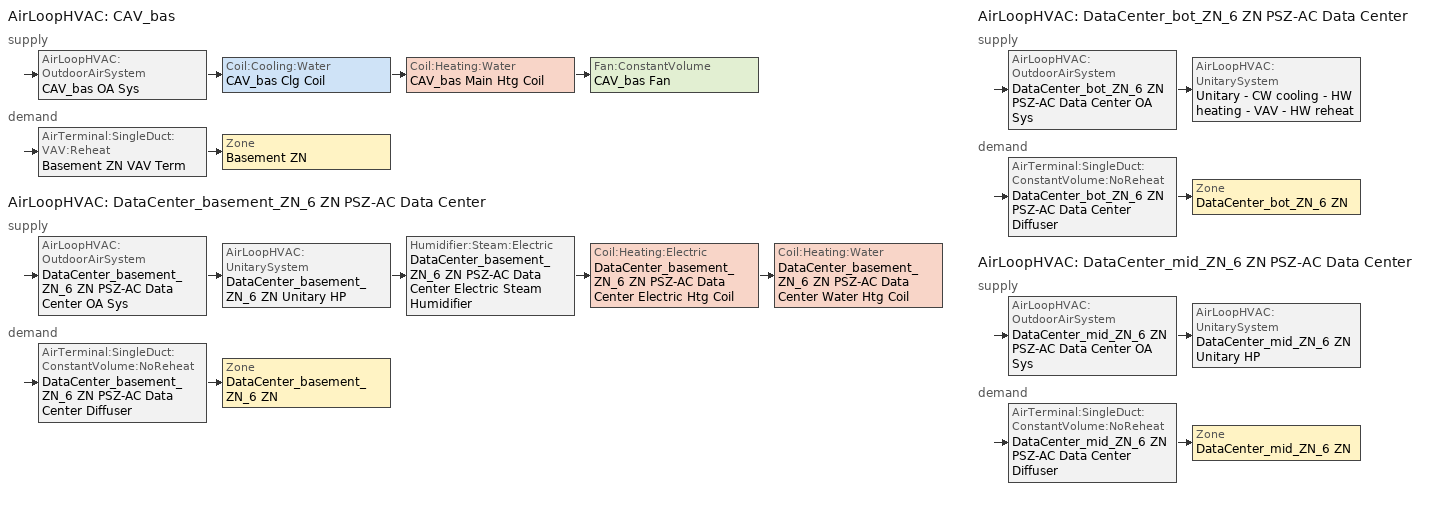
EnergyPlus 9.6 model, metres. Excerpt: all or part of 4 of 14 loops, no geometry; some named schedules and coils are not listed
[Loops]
AirLoopHVAC 'CAV_bas'
 supply: AirLoopHVAC:OutdoorAirSystem 'CAV_bas OA Sys' > Coil:Cooling:Water 'CAV_bas Clg Coil' > Coil:Heating:Water 'CAV_bas Main Htg Coil' > Fan:ConstantVolume 'CAV_bas Fan'
 demand: AirTerminal:SingleDuct:VAV:Reheat 'Basement ZN VAV Term' > Zone 'Basement ZN'
AirLoopHVAC 'DataCenter_basement_ZN_6 ZN PSZ-AC Data Center'
 supply: AirLoopHVAC:OutdoorAirSystem 'DataCenter_basement_ZN_6 ZN PSZ-AC Data Center OA Sys' > AirLoopHVAC:UnitarySystem 'DataCenter_basement_ZN_6 ZN Unitary HP' > Humidifier:Steam:Electric 'DataCenter_basement_ZN_6 ZN PSZ-AC Data Center Electric Steam Humidifier' > Coil:Heating:Electric 'DataCenter_basement_ZN_6 ZN PSZ-AC Data Center Electric Htg Coil' > Coil:Heating:Water 'DataCenter_basement_ZN_6 ZN PSZ-AC Data Center Water Htg Coil'
 demand: AirTerminal:SingleDuct:ConstantVolume:NoReheat 'DataCenter_basement_ZN_6 ZN PSZ-AC Data Center Diffuser' > Zone 'DataCenter_basement_ZN_6 ZN'
AirLoopHVAC 'DataCenter_bot_ZN_6 ZN PSZ-AC Data Center'
 supply: AirLoopHVAC:OutdoorAirSystem 'DataCenter_bot_ZN_6 ZN PSZ-AC Data Center OA Sys' > AirLoopHVAC:UnitarySystem 'Unitary - CW cooling - HW heating - VAV - HW reheat'
 demand: AirTerminal:SingleDuct:ConstantVolume:NoReheat 'DataCenter_bot_ZN_6 ZN PSZ-AC Data Center Diffuser' > Zone 'DataCenter_bot_ZN_6 ZN'
AirLoopHVAC 'DataCenter_mid_ZN_6 ZN PSZ-AC Data Center'
 supply: AirLoopHVAC:OutdoorAirSystem 'DataCenter_mid_ZN_6 ZN PSZ-AC Data Center OA Sys' > AirLoopHVAC:UnitarySystem 'DataCenter_mid_ZN_6 ZN Unitary HP'
 demand: AirTerminal:SingleDuct:ConstantVolume:NoReheat 'DataCenter_mid_ZN_6 ZN PSZ-AC Data Center Diffuser' > Zone 'DataCenter_mid_ZN_6 ZN'
[ZoneControl:Thermostat]
Name | Zone or ZoneList | Control Type Schedule | Control 1
Basement ZN Thermostat | Basement ZN | Basement ZN Thermostat Schedule | Office WholeBuilding - Lg Office Thermostat 3
DataCenter_basement_ZN_6 ZN Thermostat | DataCenter_basement_ZN_6 ZN | DataCenter_basement_ZN_6 ZN Thermostat Schedule | Office OfficeLarge Main Data Center Thermostat 1
DataCenter_bot_ZN_6 ZN Thermostat | DataCenter_bot_ZN_6 ZN | DataCenter_bot_ZN_6 ZN Thermostat Schedule | Office OfficeLarge Data Center Thermostat 1
DataCenter_mid_ZN_6 ZN Thermostat | DataCenter_mid_ZN_6 ZN | DataCenter_mid_ZN_6 ZN Thermostat Schedule | Office OfficeLarge Data Center Thermostat 2
[ThermostatSetpoint:DualSetpoint]
Name | Heating Setpoint Temperature Schedule | Cooling Setpoint Temperature Schedule
Office WholeBuilding - Lg Office Thermostat 3 | OfficeLarge HTGSETP_SCH_YES_OPTIMUM | OfficeLarge CLGSETP_SCH_NO_SETBACK
Office OfficeLarge Main Data Center Thermostat 1; Office OfficeLarge Data Center Thermostat 1; Office OfficeLarge Data Center Thermostat 2 | OfficeLarge HTGSETP_DC_SCH | OfficeLarge CLGSETP_DC_SCH
[AirTerminal:SingleDuct:VAV:Reheat]
Basement ZN VAV Term: Availability Schedule=Always On Discrete; Maximum Air Flow Rate {m3/s}=Autosize; Zone Minimum Air Flow Input Method=Constant; Constant Minimum Air Flow Fraction=0.2; Fixed Minimum Air Flow Rate {m3/s}=0; Reheat Coil=Basement ZN Rht Coil; Maximum Hot Water or Steam Flow Rate {m3/s}=Autosize; Minimum Hot Water or Steam Flow Rate {m3/s}=0; Convergence Tolerance=0.001; Damper Heating Action=ReverseWithLimits; Maximum Flow per Zone Floor Area During Reheat {m3/s-m2}=0; Maximum Flow Fraction During Reheat=0.5; Maximum Reheat Air Temperature {C}=50
[Coil:Heating:Water] Availability Schedule=Always On Discrete; U-Factor Times Area Value {W/K}=Autosize; Maximum Water Flow Rate {m3/s}=Autosize; Performance Input Method=UFactorTimesAreaAndDesignWaterFlowRate; Rated Capacity {W}=Autosize; Rated Inlet Air Temperature {C}=7; Rated Ratio for Air and Water Convection=0.5
Name | Rated Inlet Water Temperature {C} | Rated Outlet Water Temperature {C} | Rated Outlet Air Temperature {C}
CAV_bas Main Htg Coil | 67 | 55.8889 | 16.7
DataCenter_basement_ZN_6 ZN PSZ-AC Data Center Water Htg Coil | 82.2222 | 71.1111 | 12.7778
[Zone equipment]
Basement ZN: Basement ZN VAV Term
DataCenter_basement_ZN_6 ZN: DataCenter_basement_ZN_6 ZN PSZ-AC Data Center Diffuser
DataCenter_bot_ZN_6 ZN: DataCenter_bot_ZN_6 ZN PSZ-AC Data Center Diffuser
DataCenter_mid_ZN_6 ZN: DataCenter_mid_ZN_6 ZN PSZ-AC Data Center Diffuser
[Sizing:Zone] Zone Cooling Design Supply Air Temperature Input Method=SupplyAirTemperature; Zone Cooling Design Supply Air Temperature {C}=12.8; Zone Cooling Design Supply Air Temperature Difference {deltaC}=11.11; Zone Heating Design Supply Air Temperature Input Method=SupplyAirTemperature; Zone Heating Design Supply Air Temperature Difference {deltaC}=11.11; Zone Cooling Design Supply Air Humidity Ratio {kgWater/kgDryAir}=0.0085; Zone Heating Design Supply Air Humidity Ratio {kgWater/kgDryAir}=0.008; Cooling Design Air Flow Rate {m3/s}=0; Cooling Minimum Air Flow per Zone Floor Area {m3/s-m2}=0.000762; Cooling Minimum Air Flow {m3/s}=0; Cooling Minimum Air Flow Fraction=0; Heating Design Air Flow Method=DesignDay; Heating Design Air Flow Rate {m3/s}=0; Heating Maximum Air Flow per Zone Floor Area {m3/s-m2}=0.002032; Heating Maximum Air Flow {m3/s}=0.141576; Heating Maximum Air Flow Fraction=0.3; Account for Dedicated Outdoor Air System=No; Dedicated Outdoor Air System Control Strategy=NeutralSupplyAir; Dedicated Outdoor Air Low Setpoint Temperature for Design {C}=autosize; Dedicated Outdoor Air High Setpoint Temperature for Design {C}=autosize
Name | Zone Heating Design Supply Air Temperature {C} | Design Specification Outdoor Air Object | Cooling Design Air Flow Method | Design Specification Zone Air Distribution Object
Basement ZN | 50 | Office WholeBuilding - Lg Office Ventilation | DesignDayWithLimit | Basement ZN Design Spec Zone Air Dist
DataCenter_basement_ZN_6 ZN | 40 | Office OfficeLarge Main Data Center Ventilation | DesignDay | DataCenter_basement_ZN_6 ZN Design Spec Zone Air Dist
DataCenter_bot_ZN_6 ZN | 40 | Office OfficeLarge Data Center Ventilation | DesignDay | DataCenter_bot_ZN_6 ZN Design Spec Zone Air Dist
DataCenter_mid_ZN_6 ZN | 40 | Office OfficeLarge Data Center Ventilation | DesignDay | DataCenter_mid_ZN_6 ZN Design Spec Zone Air Dist
[DesignSpecification:ZoneAirDistribution] Zone Air Distribution Effectiveness in Cooling Mode=1; Zone Air Distribution Effectiveness in Heating Mode=1
Basement ZN Design Spec Zone Air Dist; DataCenter_basement_ZN_6 ZN Design Spec Zone Air Dist; DataCenter_bot_ZN_6 ZN Design Spec Zone Air Dist; DataCenter_mid_ZN_6 ZN Design Spec Zone Air Dist
[Controller:MechanicalVentilation] Demand Controlled Ventilation=No; System Outdoor Air Method=ZoneSum
Name | Availability Schedule | Zone or ZoneList 1 | Design Specification Outdoor Air Object Name 1 | Design Specification Zone Air Distribution Object Name 1
CAV_bas Vent Controller | OfficeLarge HVACOperationSchd | Basement ZN | Office WholeBuilding - Lg Office Ventilation | Basement ZN Design Spec Zone Air Dist
Controller Mechanical Ventilation 1 | Always On Discrete | DataCenter_basement_ZN_6 ZN | Office OfficeLarge Main Data Center Ventilation | DataCenter_basement_ZN_6 ZN Design Spec Zone Air Dist
Controller Mechanical Ventilation 2 | Always On Discrete | DataCenter_bot_ZN_6 ZN | Office OfficeLarge Data Center Ventilation | DataCenter_bot_ZN_6 ZN Design Spec Zone Air Dist
Controller Mechanical Ventilation 3 | Always On Discrete | DataCenter_mid_ZN_6 ZN | Office OfficeLarge Data Center Ventilation | DataCenter_mid_ZN_6 ZN Design Spec Zone Air Dist
[DesignSpecification:OutdoorAir] Outdoor Air Method=Sum; Outdoor Air Flow per Person {m3/s-person}=0; Outdoor Air Flow per Zone {m3/s}=0; Outdoor Air Flow Air Changes per Hour {1/hr}=0
Name | Outdoor Air Flow per Zone Floor Area {m3/s-m2}
Office WholeBuilding - Lg Office Ventilation | 0.0004318
Office OfficeLarge Main Data Center Ventilation; Office OfficeLarge Data Center Ventilation | 0
[AirTerminal:SingleDuct:ConstantVolume:NoReheat] Availability Schedule=Always On Discrete; Maximum Air Flow Rate {m3/s}=AutoSize
DataCenter_basement_ZN_6 ZN PSZ-AC Data Center Diffuser; DataCenter_bot_ZN_6 ZN PSZ-AC Data Center Diffuser; DataCenter_mid_ZN_6 ZN PSZ-AC Data Center Diffuser
[AirLoopHVAC] Design Supply Air Flow Rate {m3/s}=AutoSize
CAV_bas; DataCenter_basement_ZN_6 ZN PSZ-AC Data Center; DataCenter_bot_ZN_6 ZN PSZ-AC Data Center; DataCenter_mid_ZN_6 ZN PSZ-AC Data Center
[Sizing:System] Type of Load to Size On=Sensible; Design Outdoor Air Flow Rate {m3/s}=Autosize; Central Heating Maximum System Air Flow Ratio=1; Preheat Design Temperature {C}=7; Preheat Design Humidity Ratio {kgWater/kgDryAir}=0.008; Precool Design Temperature {C}=12.8; Precool Design Humidity Ratio {kgWater/kgDryAir}=0.008; Central Cooling Design Supply Air Temperature {C}=12.8; Type of Zone Sum to Use=Coincident; 100% Outdoor Air in Cooling=No; 100% Outdoor Air in Heating=No; Central Cooling Design Supply Air Humidity Ratio {kgWater/kgDryAir}=0.0085; Central Heating Design Supply Air Humidity Ratio {kgWater/kgDryAir}=0.008; Cooling Supply Air Flow Rate Method=DesignDay; Cooling Supply Air Flow Rate {m3/s}=0; Cooling Supply Air Flow Rate Per Floor Area {m3/s-m2}=0.00996765; Cooling Fraction of Autosized Cooling Supply Air Flow Rate=1; Cooling Supply Air Flow Rate Per Unit Cooling Capacity {m3/s-W}=3.94755e-05; Heating Supply Air Flow Rate Method=DesignDay; Heating Supply Air Flow Rate {m3/s}=0; Heating Supply Air Flow Rate Per Floor Area {m3/s-m2}=0.00996765; Heating Fraction of Autosized Heating Supply Air Flow Rate=1; Heating Fraction of Autosized Cooling Supply Air Flow Rate=1; Heating Supply Air Flow Rate Per Unit Heating Capacity {m3/s-W}=3.15882e-05; System Outdoor Air Method=ZoneSum; Zone Maximum Outdoor Air Fraction=1; Cooling Design Capacity Method=CoolingDesignCapacity; Cooling Design Capacity {W}=Autosize; Cooling Design Capacity Per Floor Area {W/m2}=234.7; Fraction of Autosized Cooling Design Capacity=1; Heating Design Capacity Method=HeatingDesignCapacity; Heating Design Capacity {W}=Autosize; Heating Design Capacity Per Floor Area {W/m2}=157; Fraction of Autosized Heating Design Capacity=1; Central Cooling Capacity Control Method=OnOff
Name | Central Heating Design Supply Air Temperature {C}
CAV_bas | 16.7
DataCenter_basement_ZN_6 ZN PSZ-AC Data Center; DataCenter_bot_ZN_6 ZN PSZ-AC Data Center; DataCenter_mid_ZN_6 ZN PSZ-AC Data Center | 40
[Controller:WaterCoil] Control Variable=Temperature; Actuator Variable=Flow; Maximum Actuated Flow {m3/s}=Autosize; Minimum Actuated Flow {m3/s}=0
Name | Action | Controller Convergence Tolerance {deltaC}
Controller Water Coil 16 | Reverse | Autosize
CAV_bas Main Htg Coil Controller; Controller Water Coil 18 | Normal | 0.0001
[Controller:OutdoorAir] Minimum Outdoor Air Flow Rate {m3/s}=Autosize; Maximum Outdoor Air Flow Rate {m3/s}=Autosize; Economizer Control Type=NoEconomizer; Economizer Control Action Type=ModulateFlow; Lockout Type=NoLockout; Minimum Limit Type=FixedMinimum; High Humidity Control=No; Control High Indoor Humidity Based on Outdoor Humidity Ratio=Yes
Name | Minimum Outdoor Air Schedule | Minimum Fraction of Outdoor Air Schedule | Mechanical Ventilation Controller | Heat Recovery Bypass Control Type | Economizer Maximum Limit Dry-Bulb Temperature {C} | Economizer Maximum Limit Enthalpy {J/kg} | Economizer Minimum Limit Dry-Bulb Temperature {C}
CAV_bas OA Controller | OfficeLarge HVACOperationSchd | OfficeLarge MinOA_MotorizedDamper_Sched | CAV_bas Vent Controller | BypassWhenOAFlowGreaterThanMinimum
DataCenter_basement_ZN_6 ZN PSZ-AC Data Center OA Sys Controller | Always On Discrete |  | Controller Mechanical Ventilation 1 | BypassWhenWithinEconomizerLimits | 28 | 64000 | -100
DataCenter_bot_ZN_6 ZN PSZ-AC Data Center OA Sys Controller | Always On Discrete |  | Controller Mechanical Ventilation 2 | BypassWhenWithinEconomizerLimits | 28 | 64000 | -100
DataCenter_mid_ZN_6 ZN PSZ-AC Data Center OA Sys Controller | Always On Discrete |  | Controller Mechanical Ventilation 3 | BypassWhenWithinEconomizerLimits | 28 | 64000 | -100
[SetpointManager:MixedAir] Control Variable=Temperature
Node 199 OS Default SPM; Node 196 OS Default SPM; Node 191 OS Default SPM; Node 236 OS Default SPM; Node 249 OS Default SPM; Node 262 OS Default SPM
[Coil:Cooling:Water]
CAV_bas Clg Coil: Availability Schedule=Always On Discrete; Design Water Flow Rate {m3/s}=Autosize; Design Air Flow Rate {m3/s}=Autosize; Design Inlet Water Temperature {C}=Autosize; Design Inlet Air Temperature {C}=Autosize; Design Outlet Air Temperature {C}=Autosize; Design Inlet Air Humidity Ratio {kgWater/kgDryAir}=Autosize; Design Outlet Air Humidity Ratio {kgWater/kgDryAir}=Autosize; Type of Analysis=SimpleAnalysis; Heat Exchanger Configuration=CrossFlow
[Fan:ConstantVolume]
CAV_bas Fan: Availability Schedule=OfficeLarge HVACOperationSchd; Fan Total Efficiency=0.59605; Pressure Rise {Pa}=1018.77; Maximum Flow Rate {m3/s}=AutoSize; Motor Efficiency=0.917; Motor In Airstream Fraction=1
[SetpointManager:Scheduled]
CAV_bas supply air setpoint manager: Control Variable=Temperature; Schedule=Supply Air Temp - 55.04F 3
[AirLoopHVAC:UnitarySystem] Control Type=Load; Dehumidification Control Type=None; Fan Placement=BlowThrough; Supply Air Fan Operating Mode Schedule=Always On Discrete; DX Heating Coil Sizing Ratio=1; Use DOAS DX Cooling Coil=No; Minimum Supply Air Temperature {C}=2; Latent Load Control=SensibleOnlyLoadControl; Cooling Supply Air Flow Rate {m3/s}=Autosize; Heating Supply Air Flow Rate {m3/s}=Autosize; No Load Supply Air Flow Rate {m3/s}=Autosize; Maximum Supply Air Temperature {C}=80; Maximum Outdoor Dry-Bulb Temperature for Supplemental Heater Operation {C}=4.44444; Maximum Cycling Rate {cycles/hr}=2.5; Heat Pump Time Constant {s}=60; Fraction of On-Cycle Power Use=0.01; Heat Pump Fan Delay Time {s}=60; Ancillary On-Cycle Electric Power {W}=0; Ancillary Off-Cycle Electric Power {W}=0
Name | Controlling Zone or Thermostat Location | Supply Fan | Heating Coil | Cooling Coil | Supplemental Heating Coil
DataCenter_basement_ZN_6 ZN Unitary HP | DataCenter_basement_ZN_6 ZN | DataCenter_basement_ZN_6 ZN PSZ-AC Data Center Fan | DataCenter_basement_ZN_6 ZN PSZ-AC Data Center Water-to-Air HP Htg Coil | DataCenter_basement_ZN_6 ZN PSZ-AC Data Center Water-to-Air HP Clg Coil | DataCenter_basement_ZN_6 ZN PSZ-AC Data Center Electric Backup Htg Coil
Unitary - CW cooling - HW heating - VAV - HW reheat | DataCenter_bot_ZN_6 ZN | Fan Variable Volume 1 | HW Htg Coil 6 | CHW Clg Coil 4 | HW Htg Coil 7
DataCenter_mid_ZN_6 ZN Unitary HP | DataCenter_mid_ZN_6 ZN | DataCenter_mid_ZN_6 ZN PSZ-AC Data Center Fan | DataCenter_mid_ZN_6 ZN PSZ-AC Data Center Water-to-Air HP Htg Coil | DataCenter_mid_ZN_6 ZN PSZ-AC Data Center Water-to-Air HP Clg Coil | DataCenter_mid_ZN_6 ZN PSZ-AC Data Center Electric Backup Htg Coil
[Fan:OnOff] Availability Schedule=Always On Discrete; Pressure Rise {Pa}=1018.77; Maximum Flow Rate {m3/s}=Autosize; Motor In Airstream Fraction=1
Name | Fan Total Efficiency | Motor Efficiency | Fan Power Ratio Function of Speed Ratio Curve | Fan Efficiency Ratio Function of Speed Ratio Curve
DataCenter_basement_ZN_6 ZN PSZ-AC Data Center Fan | 0.61165 | 0.941 | Fan On Off Power Curve | Fan On Off Efficiency Curve
DataCenter_mid_ZN_6 ZN PSZ-AC Data Center Fan | 0.59605 | 0.917 | Fan On Off Power Curve 2 | Fan On Off Efficiency Curve 2
[Coil:Heating:Electric] Availability Schedule=Always On Discrete; Efficiency=1; Nominal Capacity {W}=Autosize
DataCenter_basement_ZN_6 ZN PSZ-AC Data Center Electric Backup Htg Coil; DataCenter_basement_ZN_6 ZN PSZ-AC Data Center Electric Htg Coil; DataCenter_mid_ZN_6 ZN PSZ-AC Data Center Electric Backup Htg Coil
[SetpointManager:SingleZone:Reheat] Control Variable=Temperature; Minimum Supply Air Temperature {C}=12.7778; Maximum Supply Air Temperature {C}=40
Name | Control Zone
Node 235 OS Default SPM; Node 234 OS Default SPM; Node 233 OS Default SPM; Setpoint Manager Single Zone Reheat 1 | DataCenter_basement_ZN_6 ZN
Setpoint Manager Single Zone Reheat 2 | DataCenter_bot_ZN_6 ZN
Setpoint Manager Single Zone Reheat 3 | DataCenter_mid_ZN_6 ZN
[Humidifier:Steam:Electric]
DataCenter_basement_ZN_6 ZN PSZ-AC Data Center Electric Steam Humidifier: Rated Capacity {m3/s}=3.72e-05; Rated Power {W}=100000
[Fan:VariableVolume]
Fan Variable Volume 1: Availability Schedule=Always On Discrete; Fan Total Efficiency=0.6045; Pressure Rise {Pa}=1017.592; Maximum Flow Rate {m3/s}=AutoSize; Fan Power Minimum Flow Rate Input Method=FixedFlowRate; Fan Power Minimum Flow Fraction=0; Fan Power Minimum Air Flow Rate {m3/s}=0; Motor Efficiency=0.93; Motor In Airstream Fraction=1; Fan Power Coefficient 1=0.0407599; Fan Power Coefficient 2=0.088045; Fan Power Coefficient 3=-0.0729261; Fan Power Coefficient 4=0.94374; Fan Power Coefficient 5=0
[Generator:FuelCell:AuxiliaryHeater]
Generator Fuel Cell Auxiliary Heater 1: Excess Air Ratio=0; Ancillary Power Constant Term=0; Ancillary Power Linear Term=0; Skin Loss U-Factor Times Area Value {W/K}=0.5; Skin Loss Destination=SurroundingZone; Zone Name to Receive Skin Losses=Basement ZN; Heating Capacity Units=Watts; Maximum Heating Capacity in Watts {W}=0; Minimum Heating Capacity in Watts {W}=0; Maximum Heating Capacity in Kmol per Second {kmol/s}=0; Minimum Heating Capacity in Kmol per Second {kmol/s}=0
[Generator:FuelCell:PowerModule]
Generator Fuel Cell Power Module 1: Efficiency Curve Mode=Normalized; Efficiency Curve=FCT Power Curve; Nominal Efficiency=0.354; Nominal Electrical Power {W}=3400; Number of Stops at Start of Simulation=0; Cycling Performance Degradation Coefficient=0; Number of Run Hours at Beginning of Simulation {hr}=0; Accumulated Run Time Degradation Coefficient=0; Run Time Degradation Initiation Time Threshold {hr}=10000; Power Up Transient Limit {W/s}=1.4; Power Down Transient Limit {W/s}=0.2; Start Up Time {s}=0; Start Up Fuel {kmol}=0.2; Start Up Electricity Consumption {J}=0; Start Up Electricity Produced {J}=0; Shut Down Time {s}=0; Shut Down Fuel {kmol}=0.2; Shut Down Electricity Consumption {J}=0; Ancillary Electricity Constant Term=0; Ancillary Electricity Linear Term=0; Skin Loss Calculation Mode=ConstantRate; Zone=Basement ZN; Skin Loss Radiative Fraction=0.6392; Constant Skin Loss Rate {W}=729; Skin Loss U-Factor Times Area Term {W/K}=0; Dilution Air Flow Rate {kmol/s}=0.006156; Stack Heat loss to Dilution Air {W}=2307; Minimum Operating Point {W}=0; Maximum Operating Point {W}=3728
[Schedule:Compact]
Basement ZN Thermostat Schedule; DataCenter_basement_ZN_6 ZN Thermostat Schedule; DataCenter_bot_ZN_6 ZN Thermostat Schedule; DataCenter_mid_ZN_6 ZN Thermostat Schedule: Through: 12/31, For: AllDays, Until: 24:00, 4
[Schedule:Week:Daily]
Schedule:Week:Daily {d79a0532-1f37-4d6c-b28b-650a05b6fe66}: OfficeLarge HTGSETP_SCH_YES_OPTIMUM Default, OfficeLarge HTGSETP_SCH_YES_OPTIMUM Wkdy Day, OfficeLarge HTGSETP_SCH_YES_OPTIMUM Wkdy Day, OfficeLarge HTGSETP_SCH_YES_OPTIMUM Wkdy Day, OfficeLarge HTGSETP_SCH_YES_OPTIMUM Wkdy Day, OfficeLarge HTGSETP_SCH_YES_OPTIMUM Wkdy Day, OfficeLarge HTGSETP_SCH_YES_OPTIMUM Sat Day, OfficeLarge HTGSETP_SCH_YES_OPTIMUM Default, OfficeLarge HTGSETP_SCH_YES_OPTIMUM Summer Design Day, OfficeLarge HTGSETP_SCH_YES_OPTIMUM Winter Design Day, OfficeLarge HTGSETP_SCH_YES_OPTIMUM Default, OfficeLarge HTGSETP_SCH_YES_OPTIMUM Default
Schedule:Week:Daily {18e9d152-64fb-4171-9af4-4220cb653767}: OfficeLarge CLGSETP_SCH_NO_SETBACK Default, OfficeLarge CLGSETP_SCH_NO_SETBACK Default|WntrDsn|Sat|Wkdy Day, OfficeLarge CLGSETP_SCH_NO_SETBACK Default|WntrDsn|Sat|Wkdy Day, OfficeLarge CLGSETP_SCH_NO_SETBACK Default|WntrDsn|Sat|Wkdy Day, OfficeLarge CLGSETP_SCH_NO_SETBACK Default|WntrDsn|Sat|Wkdy Day, OfficeLarge CLGSETP_SCH_NO_SETBACK Default|WntrDsn|Sat|Wkdy Day, OfficeLarge CLGSETP_SCH_NO_SETBACK Default|WntrDsn|Sat|Wkdy Day, OfficeLarge CLGSETP_SCH_NO_SETBACK Default, OfficeLarge CLGSETP_SCH_NO_SETBACK Summer Design Day, OfficeLarge CLGSETP_SCH_NO_SETBACK Winter Design Day, OfficeLarge CLGSETP_SCH_NO_SETBACK Default, OfficeLarge CLGSETP_SCH_NO_SETBACK Default
Schedule:Week:Daily {13f09008-45c0-40e5-81a7-b834da018bef}: OfficeLarge HVACOperationSchd Default, OfficeLarge HVACOperationSchd SmrDsn|Wkdy Day, OfficeLarge HVACOperationSchd SmrDsn|Wkdy Day, OfficeLarge HVACOperationSchd SmrDsn|Wkdy Day, OfficeLarge HVACOperationSchd SmrDsn|Wkdy Day, OfficeLarge HVACOperationSchd SmrDsn|Wkdy Day, OfficeLarge HVACOperationSchd WntrDsn|Sat Day, OfficeLarge HVACOperationSchd Default, OfficeLarge HVACOperationSchd Summer Design Day, OfficeLarge HVACOperationSchd Winter Design Day, OfficeLarge HVACOperationSchd Default, OfficeLarge HVACOperationSchd Default
Schedule:Week:Daily {6bc5bbbf-21bc-42ec-a6af-8ddc251fce44}: OfficeLarge MinOA_MotorizedDamper_Sched Default, OfficeLarge MinOA_MotorizedDamper_Sched SmrDsn|Wkdy Day, OfficeLarge MinOA_MotorizedDamper_Sched SmrDsn|Wkdy Day, OfficeLarge MinOA_MotorizedDamper_Sched SmrDsn|Wkdy Day, OfficeLarge MinOA_MotorizedDamper_Sched SmrDsn|Wkdy Day, OfficeLarge MinOA_MotorizedDamper_Sched SmrDsn|Wkdy Day, OfficeLarge MinOA_MotorizedDamper_Sched WntrDsn|Sat Day, OfficeLarge MinOA_MotorizedDamper_Sched Default, OfficeLarge MinOA_MotorizedDamper_Sched Summer Design Day, OfficeLarge MinOA_MotorizedDamper_Sched Winter Design Day, OfficeLarge MinOA_MotorizedDamper_Sched Default, OfficeLarge MinOA_MotorizedDamper_Sched Default
Schedule:Week:Daily {0b6af742-7628-4cf3-9e90-ec6dca4f1ded}: Supply Air Temp - 55.04F Default 3, Supply Air Temp - 55.04F Default 3, Supply Air Temp - 55.04F Default 3, Supply Air Temp - 55.04F Default 3, Supply Air Temp - 55.04F Default 3, Supply Air Temp - 55.04F Default 3, Supply Air Temp - 55.04F Default 3, Supply Air Temp - 55.04F Default 3, Supply Air Temp - 55.04F Default 3, Supply Air Temp - 55.04F Default 3, Supply Air Temp - 55.04F Default 3, Supply Air Temp - 55.04F Default 3
[Schedule:Year]
OfficeLarge HTGSETP_SCH_YES_OPTIMUM: Schedule:Week:Daily {d79a0532-1f37-4d6c-b28b-650a05b6fe66}, 1, 1, 12, 31
OfficeLarge CLGSETP_SCH_NO_SETBACK: Schedule:Week:Daily {18e9d152-64fb-4171-9af4-4220cb653767}, 1, 1, 12, 31
OfficeLarge HVACOperationSchd: Schedule:Week:Daily {13f09008-45c0-40e5-81a7-b834da018bef}, 1, 1, 12, 31
OfficeLarge HTGSETP_DC_SCH: Schedule:Week:Daily {efe737f1-0f78-4760-8d33-44c97f9e7f79}, 1, 1, 12, 31
OfficeLarge CLGSETP_DC_SCH: Schedule:Week:Daily {142aade1-e251-46d0-b275-f0a9f6703a84}, 1, 1, 12, 31
OfficeLarge MinOA_MotorizedDamper_Sched: Schedule:Week:Daily {6bc5bbbf-21bc-42ec-a6af-8ddc251fce44}, 1, 1, 12, 31
Supply Air Temp - 55.04F 3: Schedule:Week:Daily {0b6af742-7628-4cf3-9e90-ec6dca4f1ded}, 1, 1, 12, 31
[Schedule:Constant]
Always On Discrete: OnOff, 1
[Curve:Exponent] Coefficient1 Constant=1; Coefficient2 Constant=0; Coefficient3 Constant=0; Minimum Value of x=0; Maximum Value of x=1
Fan On Off Power Curve; Fan On Off Power Curve 2
[Curve:Cubic] Coefficient1 Constant=1; Coefficient2 x=0; Coefficient3 x**2=0; Coefficient4 x**3=0; Minimum Value of x=0; Maximum Value of x=1
Fan On Off Efficiency Curve; Fan On Off Efficiency Curve 2
[Curve:Quadratic]
FCT Power Curve: Coefficient1 Constant=0.642388; Coefficient2 x=-0.0001619; Coefficient3 x**2=2.26007e-08; Minimum Value of x=0; Maximum Value of x=10000
